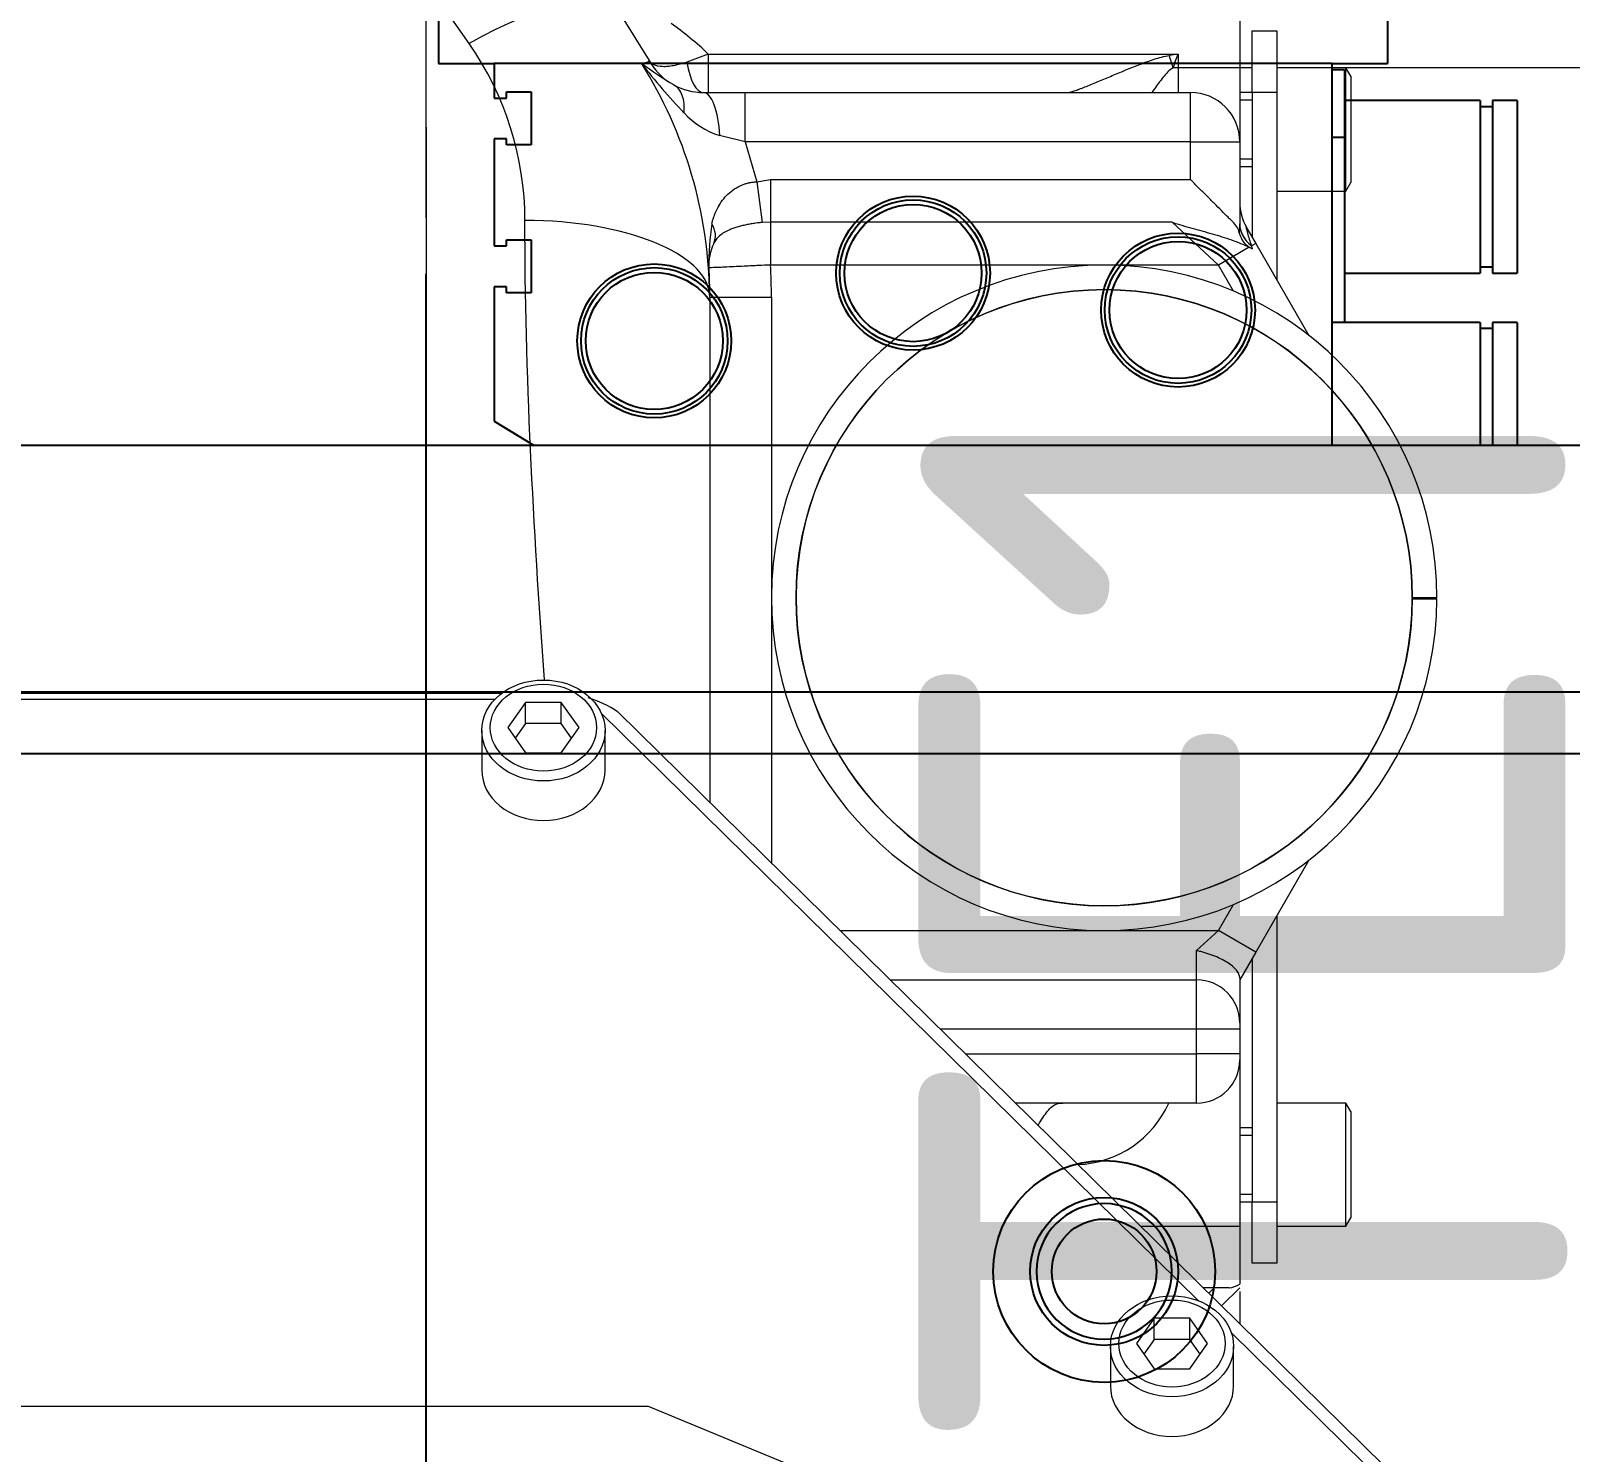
# Model space of a CAD drawing. Header units: millimetres. Extents: x 10462777 to 22643323, y 453826 to 1389191.
# Drawn here: x 11282075.8 to 11282200.7, y 584283.8 to 584399.1 of the extents above; entities that cross this region are included whole.
import ezdxf

# ---------------------------------------------------------------- set-up
doc = ezdxf.new("R2010")
doc.units = ezdxf.units.MM
doc.header["$LTSCALE"] = 200
doc.header["$MEASUREMENT"] = 0
for name, pattern in [('CENTER', [2, 1.25, -0.25, 0.25, -0.25]), ('CENTER2', [1.125, 0.75, -0.125, 0.125, -0.125]), ('PHANTOM', [2.5, 1.25, -0.25, 0.25, -0.25, 0.25, -0.25])]:
    doc.linetypes.add(name, pattern=pattern)
doc.layers.get('0').update_dxf_attribs({"linetype": 'CONTINUOUS'})
for name, color, linetype in [('1', 1, 'CENTER'), ('205', 4, 'CONTINUOUS'), ('DV1_DEFAULT', 7, 'CONTINUOUS')]:
    doc.layers.add(name, color=color, linetype=linetype)
doc.layers.add('LAYOUT', color=8, linetype='CONTINUOUS', lineweight=25)
doc.styles.add('iso-1', font='isocp.shx')

# ---------------------------------------------------------------- blocks, each defined once
blk = doc.blocks.new('r710ic')
at = {"layer": 'DV1_DEFAULT', "color": 7, "linetype": 'Continuous', "lineweight": 0}
for p, q in [((272068.81, 104345.95), (271972.63, 104248.16)), ((272068.36, 104344.05), (272023.01, 104297.95)), ((271920.37, 104326.64), (271920.37, 104307.23)), ((272028.96, 104250.63), (272059.99, 104325.63)), ((271963.37, 104314.63), (271963.37, 104312.63)), ((271963.47, 104312.63), (271963.47, 104314.63)), ((271921.06, 104307.63), (271920.37, 104307.23)), ((271930.37, 104307.23), (271920.37, 104307.23)), ((271920.37, 104307.23), (271920.37, 104301.63)), ((271930.37, 104307.23), (271920.37, 104307.23)), ((271921.06, 104307.63), (271929.68, 104307.63)), ((271930.37, 104307.23), (271929.68, 104307.63)), ((271930.37, 104301.63), (271930.37, 104307.23)), ((272005.06, 104307.63), (272004.37, 104307.23)), ((272014.37, 104307.23), (272004.37, 104307.23)), ((272014.37, 104307.23), (272004.37, 104307.23)), ((272004.37, 104307.23), (272004.37, 104301.63)), ((272005.06, 104307.63), (272013.68, 104307.63)), ((272014.37, 104307.23), (272013.68, 104307.63)), ((272014.37, 104301.63), (272014.37, 104307.23)), ((271934.62, 104299.93), (271942.08, 104304.24)), ((271984.66, 104304.24), (271992.12, 104299.93)), ((271917.37, 104299.63), (271917.37, 104301.63)), ((271917.37, 104301.63), (271922.37, 104301.63)), ((271922.37, 104301.63), (271937.56, 104301.63)), ((271922.37, 104301.63), (271922.37, 104299.63)), ((271989.17, 104301.63), (272012.37, 104301.63)), ((272012.37, 104301.63), (272017.37, 104301.63)), ((272012.37, 104299.63), (272012.37, 104301.63)), ((272017.37, 104301.63), (272017.37, 104299.63)), ((271922.37, 104299.63), (271917.37, 104299.63)), ((271920.37, 104299.63), (271920.37, 104298.63)), ((271922.37, 104299.63), (271922.37, 104298.63)), ((271922.37, 104299.63), (271934.1, 104299.63)), ((271922.98, 104298.63), (271922.98, 104299.63)), ((271927.75, 104298.63), (271927.75, 104299.63)), ((271928.37, 104298.63), (271928.37, 104299.63)), ((271933.3, 104299.16), (271934.62, 104299.93)), ((271934.62, 104299.93), (271934.82, 104299.57)), ((271934.79, 104299.56), (271934.82, 104299.57)), ((271934.82, 104299.57), (271935.06, 104299.63)), ((271935.06, 104299.63), (271934.93, 104299.39)), ((271934.93, 104299.39), (271936.37, 104296.9)), ((271992.12, 104299.93), (271990.37, 104296.9)), ((271992.12, 104299.93), (271994.37, 104298.63)), ((271992.64, 104299.63), (272012.37, 104299.63)), ((272006.37, 104299.63), (272006.37, 104298.63)), ((272006.98, 104298.63), (272006.98, 104299.63)), ((272011.75, 104298.63), (272011.75, 104299.63)), ((272012.37, 104298.63), (272012.37, 104299.63)), ((272017.37, 104299.63), (272012.37, 104299.63)), ((271915.37, 104298.63), (271920.37, 104298.63)), ((271920.37, 104298.63), (271920.37, 104293.63)), ((271920.37, 104298.63), (271926.37, 104298.63)), ((271926.37, 104294.63), (271926.37, 104298.63)), ((271926.37, 104298.63), (271933.03, 104298.63)), ((271933.06, 104298.63), (271933.03, 104298.63)), ((271933.85, 104298.61), (271933.06, 104298.63)), ((271938.49, 104298.12), (271936.37, 104296.9)), ((271990.37, 104296.9), (271988.25, 104298.12)), ((271994.22, 104298.63), (271997.87, 104298.63)), ((271997.87, 104298.63), (271998.37, 104298.63)), ((271998.37, 104298.63), (272000.37, 104298.63)), ((271998.37, 104298.63), (271998.37, 104295.13)), ((272000.37, 104298.63), (272000.87, 104298.63)), ((272000.37, 104298.63), (272000.37, 104295.13)), ((272000.87, 104298.63), (272014.37, 104298.63)), ((272014.37, 104290.59), (272014.37, 104298.63)), ((272014.37, 104298.63), (272019.07, 104298.63)), ((272019.37, 104298.63), (272020.83, 104297.16)), ((272019.37, 104297.76), (272019.37, 104295.68)), ((272019.67, 104298.63), (272022.27, 104298.63)), ((272027.32, 104298.13), (272024.11, 104298.13)), ((271936.37, 104296.9), (271932.9, 104293.15)), ((271936.37, 104296.9), (271936.37, 104260.55)), ((271990.37, 104266.19), (271990.37, 104296.9)), ((271992, 104295.13), (271990.37, 104296.9)), ((272019.8, 104296.11), (272019.37, 104296.56)), ((272020.43, 104295.32), (271972.73, 104246.82)), ((272023.88, 104296.02), (272021.83, 104294.57)), ((272024.74, 104295.41), (272023.55, 104294.57)), ((272025.93, 104294.57), (272023.88, 104296.02)), ((271922.37, 104258.5), (271922.37, 104294.63)), ((271926.37, 104294.63), (271922.37, 104294.63)), ((271926.37, 104294.63), (271926.37, 104258.5)), ((271929.44, 104294.63), (271926.37, 104294.63)), ((271929.44, 104260.55), (271929.44, 104294.63)), ((271994.37, 104295.13), (271992, 104295.13)), ((271998.37, 104295.13), (271994.37, 104295.13)), ((271994.37, 104270.26), (271994.37, 104295.13)), ((272000.37, 104295.13), (271998.37, 104295.13)), ((271998.37, 104295.13), (271998.37, 104274.32)), ((272004.37, 104295.13), (272000.37, 104295.13)), ((272000.37, 104276.36), (272000.37, 104295.13)), ((272004.37, 104295.13), (272004.37, 104280.43)), ((272021.83, 104294.57), (272021.83, 104291.68)), ((272023.55, 104294.57), (272021.83, 104294.57)), ((272023.55, 104294.57), (272023.55, 104291.68)), ((272025.93, 104291.68), (272025.93, 104294.57)), ((271919.26, 104293.63), (271920.37, 104293.63)), ((271919.26, 104255.51), (271919.26, 104293.63)), ((271920.37, 104293.63), (271922.37, 104293.63)), ((271920.37, 104293.63), (271920.37, 104293.23)), ((271932.9, 104293.15), (271932.9, 104260.55)), ((272023.55, 104291.68), (272021.83, 104291.68)), ((272021.83, 104291.68), (272023.88, 104290.24)), ((272023.55, 104291.68), (272024.74, 104290.85)), ((272023.88, 104290.24), (272025.93, 104291.68)), ((272024.11, 104288.13), (272027.32, 104288.13)), ((271922.37, 104284.63), (271922.37, 104284.71)), ((271929.44, 104260.55), (271932.9, 104260.55)), ((271929.61, 104259.45), (271929.44, 104260.55)), ((271932.9, 104260.55), (271932.92, 104259.88)), ((271932.9, 104260.55), (271936.37, 104260.55)), ((271938.98, 104260.63), (271984.9, 104260.63)), ((271938.98, 104255.63), (271938.98, 104260.63)), ((271926.37, 104258.5), (271929.61, 104259.45)), ((271929.61, 104259.45), (271932.92, 104259.88)), ((271922.37, 104255.1), (271922.37, 104258.5)), ((271926.37, 104258.5), (271922.37, 104258.5)), ((271926.37, 104258.5), (271925.87, 104256.43)), ((271919.26, 104255.51), (271919.91, 104253.78)), ((271919.26, 104255.51), (271922.37, 104255.51)), ((271938.37, 104255.62), (271936.59, 104255.55)), ((271936.61, 104255.56), (271938.34, 104255.62)), ((271938.37, 104255.62), (271938.81, 104255.62)), ((271938.98, 104255.63), (271980, 104255.63)), ((271916.04, 104248.39), (271919.77, 104250.71)), ((272028.96, 104038.63), (272028.96, 104250.63)), ((271977.35, 104247.13), (271974.14, 104247.13)), ((271973.91, 104245.02), (271971.86, 104243.57)), ((271974.77, 104244.41), (271973.58, 104243.57)), ((271975.96, 104243.57), (271973.91, 104245.02)), ((271971.86, 104243.57), (271971.86, 104240.68)), ((271973.58, 104243.57), (271971.86, 104243.57)), ((271973.58, 104243.57), (271973.58, 104240.68)), ((271975.96, 104240.68), (271975.96, 104243.57)), ((271973.58, 104240.68), (271971.86, 104240.68)), ((271971.86, 104240.68), (271973.91, 104239.24)), ((271973.58, 104240.68), (271974.77, 104239.85)), ((271973.91, 104239.24), (271975.96, 104240.68)), ((271971.13, 104238.74), (271971.13, 104141.01)), ((271971.62, 104238.19), (271971.62, 104141.57)), ((271974.14, 104237.13), (271977.35, 104237.13)), ((271918.41, 104236.11), (271816.8, 104164.96))]:
    blk.add_line(p, q, dxfattribs=at)
at = {"layer": 'DV1_DEFAULT', "color": 1, "linetype": 'CENTER2', "lineweight": 0}
for p, q in [((274132.55, 104232.63), (269847.55, 104232.63)), ((269950.18, 104232.63), (274235.19, 104232.63))]:
    blk.add_line(p, q, dxfattribs=at)
at = {"layer": 'DV1_DEFAULT', "color": 3, "linetype": 'CENTER2', "lineweight": 0}
blk.add_circle((272041.37, 104232.63), 367.64, dxfattribs=at)
at = {"layer": 'DV1_DEFAULT', "color": 7, "linetype": 'Continuous', "lineweight": 0}
blk.add_circle((271963.37, 104287.63), 25, dxfattribs=at)
for centre, radius, start, end in [((271963.37, 104287.63), 27, 90, 89.7878), ((271963.37, 104287.63), 25, 90, 89.7708), ((271931.3, 104302.63), 4, 270, 300), ((271933.37, 104300.41), 1.86, 284.8734, 335.2928), ((271926.37, 104294.63), 4, 90, 180), ((271997.87, 104295.13), 3.5, 90, 180), ((272000.87, 104295.13), 3.5, 0, 90), ((272016.55, 104297.29), 2.86, 9.4939, 27.9872), ((271857.76, 104121.52), 182.76, 69.9682, 70.3385), ((272323.73, 104355.51), 409.18, 188.6991, 188.8013), ((272000.87, 104285.13), 8.5, 2.5095, 65.6843), ((271938.98, 104215.63), 45, 90, 93.3275), ((271938.98, 104236.75), 27.22, 136.4313, 144.6815), ((271939.18, 104219.62), 36, 90.5792, 122.1957), ((271919.52, 104258.44), 6.66, 312.6203, 342.4747), ((271936.09, 104274.22), 18.67, 260.526, 271.5495), ((271936.37, 104259.55), 4, 244.0649, 273.4032), ((271938.98, 104215.63), 40, 90, 90.9118), ((271917.37, 104255.1), 5, 331.6239, 359.9993), ((271891.74, 104287.23), 46.67, 307.2632, 313.7819), ((271917.37, 104255.1), 5, 298.7058, 327.0665), ((271895.93, 104268.2), 30.11, 323.0397, 329.0817), ((271980, 104243.2), 8.88, 146.1038, 163.2022), ((271932.75, 104215.63), 25, 90, 125)]:
    blk.add_arc(centre, radius, start, end, dxfattribs=at)
for centre, major_axis, ratio, start_param, end_param in [((271933.03, 104302.63), (0, -4), 0.686565, 0, 0.696886), ((271933.06, 104302.63), (-0.01, -4), 0.686238, 0.004699, 0.703102), ((272027.32, 104293.13), (0, 5), 0.819152, 3.141593, 6.283185), ((271920.37, 104292.91), (-3.82, -1.19), 0.076599, 4.688521, 4.953393), ((271926.37, 104255.1), (4, 0), 0.335793, 1.695747, 3.141593), ((271938.98, 104240.63), (0, -15), 0.415319, 3.168507, 4.712389), ((271933.42, 104253.49), (-1.2, -2.46), 0.697342, 3.141593, 3.946903), ((271936.66, 104254.56), (0.059, -0.998), 0.151392, 3.141593, 3.24508), ((271918.37, 104255.1), (4, 0), 0.35784, 5.108482, 6.283185), ((271924.64, 104236.11), (8.6, -12.29), 0.350294, 3.141593, 4.471859), ((271977.35, 104242.13), (0, 5), 0.819152, 3.141593, 6.283185)]:
    blk.add_ellipse(centre, major_axis=major_axis, ratio=ratio, start_param=start_param, end_param=end_param, dxfattribs=at)
for centre, major_axis in [((272024.11, 104293.13), (0, 5)), ((272023.88, 104293.13), (0, -4.31)), ((271974.14, 104242.13), (0, -5)), ((271973.91, 104242.13), (0, -4.31))]:
    blk.add_ellipse(centre, major_axis=major_axis, ratio=0.819152, dxfattribs=at)
for points, knots in [([(271932.9, 104293.15), (271933.07, 104293.67), (271933.23, 104294.21), (271933.53, 104295.29), (271933.68, 104295.84), (271933.99, 104296.92), (271934.15, 104297.45), (271934.51, 104298.46), (271934.71, 104298.95), (271934.93, 104299.39)], [0, 0, 0, 0, 0.25, 0.25, 0.5, 0.5, 0.75, 0.75, 1, 1, 1, 1]), ([(271933.3, 104299.16), (271933.28, 104299.16), (271933.28, 104299.15), (271933.31, 104299.15), (271933.34, 104299.15), (271933.48, 104299.18), (271933.62, 104299.21), (271933.93, 104299.3), (271934.1, 104299.34), (271934.44, 104299.45), (271934.62, 104299.5), (271934.79, 104299.56)], [0, 0, 0, 0, 0.125, 0.125, 0.25, 0.25, 0.5, 0.5, 0.75, 0.75, 1, 1, 1, 1]), ([(271933.85, 104298.61), (271933.69, 104298.59), (271933.54, 104298.54), (271933.24, 104298.38), (271933.09, 104298.27), (271932.89, 104298.08), (271932.82, 104298), (271932.66, 104297.85), (271932.58, 104297.77), (271932.33, 104297.52), (271932.15, 104297.34), (271931.77, 104296.96), (271931.57, 104296.76), (271931.16, 104296.35), (271930.95, 104296.14), (271930.53, 104295.71), (271930.31, 104295.5), (271929.99, 104295.18), (271929.88, 104295.07), (271929.66, 104294.85), (271929.55, 104294.74), (271929.44, 104294.63)], [0, 0, 0, 0, 0.125, 0.125, 0.25, 0.25, 0.3125, 0.3125, 0.375, 0.375, 0.5, 0.5, 0.625, 0.625, 0.75, 0.75, 0.875, 0.875, 0.9375, 0.9375, 1, 1, 1, 1]), ([(271994.22, 104298.63), (271994.12, 104298.63), (271994.02, 104298.61), (271993.81, 104298.52), (271993.7, 104298.45), (271993.49, 104298.27), (271993.38, 104298.16), (271993.16, 104297.9), (271993.05, 104297.75), (271992.85, 104297.43), (271992.75, 104297.25), (271992.56, 104296.86), (271992.47, 104296.66), (271992.31, 104296.24), (271992.24, 104296.02), (271992.14, 104295.69), (271992.11, 104295.58), (271992.05, 104295.35), (271992.03, 104295.24), (271992, 104295.13)], [0, 0, 0, 0, 0.125, 0.125, 0.25, 0.25, 0.375, 0.375, 0.5, 0.5, 0.625, 0.625, 0.75, 0.75, 0.875, 0.875, 0.9375, 0.9375, 1, 1, 1, 1]), ([(271922.37, 104284.71), (271922.37, 104284.77), (271922.35, 104284.85), (271922.3, 104285.05), (271922.26, 104285.17), (271922.17, 104285.43), (271922.12, 104285.57), (271922, 104285.87), (271921.94, 104286.03), (271921.75, 104286.51), (271921.61, 104286.85), (271921.32, 104287.55), (271921.16, 104287.91), (271920.7, 104289.01), (271920.39, 104289.75), (271919.94, 104290.9), (271919.8, 104291.29), (271919.54, 104292.09), (271919.43, 104292.49), (271919.37, 104292.91)], [0, 0, 0, 0, 0.0625, 0.0625, 0.125, 0.125, 0.1875, 0.1875, 0.25, 0.25, 0.375, 0.375, 0.5, 0.5, 0.75, 0.75, 0.875, 0.875, 1, 1, 1, 1]), ([(271920.37, 104293.23), (271920.47, 104293.05), (271920.59, 104292.91), (271920.87, 104292.64), (271921.01, 104292.52), (271921.46, 104292.15), (271921.77, 104291.93), (271922.17, 104291.65), (271922.27, 104291.57), (271922.38, 104291.51)], [0, 0, 0, 0, 0.0625, 0.0625, 0.125, 0.125, 0.25, 0.25, 0.2915215, 0.2915215, 0.2915215, 0.2915215]), ([(272006.16, 104282.28), (272006.15, 104282.29), (272006.14, 104282.29), (272005.91, 104282.42), (272005.71, 104282.55), (272005.34, 104282.79), (272005.17, 104282.92), (272004.87, 104283.16), (272004.75, 104283.28), (272004.55, 104283.53), (272004.48, 104283.65), (272004.39, 104283.94), (272004.37, 104284.09), (272004.37, 104284.28)], [0.369158, 0.369158, 0.369158, 0.369158, 0.375, 0.375, 0.5, 0.5, 0.625, 0.625, 0.75, 0.75, 0.875, 0.875, 1, 1, 1, 1]), ([(271936.37, 104260.55), (271936.38, 104260.22), (271936.4, 104259.9), (271936.42, 104259.42), (271936.43, 104259.26), (271936.44, 104258.95), (271936.45, 104258.79), (271936.47, 104258.34), (271936.49, 104258.05), (271936.51, 104257.51), (271936.52, 104257.25), (271936.55, 104256.79), (271936.56, 104256.58), (271936.57, 104256.22), (271936.58, 104256.06), (271936.59, 104255.82), (271936.6, 104255.72), (271936.6, 104255.59), (271936.61, 104255.56), (271936.61, 104255.56)], [0, 0, 0, 0, 0.125, 0.125, 0.1875, 0.1875, 0.25, 0.25, 0.375, 0.375, 0.5, 0.5, 0.625, 0.625, 0.75, 0.75, 0.875, 0.875, 1, 1, 1, 1]), ([(271933.01, 104255.8), (271932.93, 104255.82), (271932.76, 104255.86), (271932.52, 104255.94), (271932.29, 104256.02), (271932.06, 104256.12), (271931.71, 104256.28), (271931.26, 104256.54), (271930.73, 104256.96), (271930.28, 104257.47), (271930, 104257.96), (271929.83, 104258.35), (271929.74, 104258.61), (271929.68, 104258.89), (271929.63, 104259.17), (271929.62, 104259.36), (271929.61, 104259.45)], [0, 0, 0, 0, 0.051345, 0.102232, 0.152711, 0.202832, 0.25264, 0.385696, 0.510523, 0.639146, 0.76197, 0.810029, 0.857561, 0.904858, 0.952231, 1, 1, 1, 1]), ([(271932.92, 104259.88), (271932.92, 104259.81), (271932.94, 104259.68), (271932.96, 104259.47), (271932.99, 104259.27), (271933.02, 104259.07), (271933.06, 104258.87), (271933.09, 104258.67), (271933.13, 104258.48), (271933.18, 104258.29), (271933.22, 104258.11), (271933.27, 104257.92), (271933.32, 104257.75), (271933.38, 104257.58), (271933.44, 104257.41), (271933.55, 104257.14), (271933.72, 104256.79), (271933.94, 104256.48), (271934.13, 104256.28), (271934.29, 104256.15), (271934.45, 104256.04), (271934.56, 104255.98), (271934.62, 104255.95)], [0, 0, 0, 0, 0.037203, 0.074466, 0.111966, 0.149829, 0.187678, 0.225504, 0.263455, 0.301666, 0.340262, 0.379201, 0.418132, 0.457142, 0.49633, 0.535789, 0.660165, 0.780981, 0.838866, 0.894613, 0.948306, 1, 1, 1, 1]), ([(271938.34, 104255.62), (271938.34, 104255.62), (271938.32, 104255.62), (271938.3, 104255.62), (271938.32, 104255.62), (271938.34, 104255.62), (271938.36, 104255.62), (271938.37, 104255.62)], [0, 0, 0, 0, 0.201446, 0.344241, 0.496483, 0.703595, 1, 1, 1, 1]), ([(271919.91, 104253.78), (271920.04, 104253.39), (271920.13, 104253.03), (271920.23, 104252.53), (271920.25, 104252.37), (271920.28, 104252.07), (271920.28, 104251.92), (271920.27, 104251.53), (271920.22, 104251.3), (271920.09, 104251.03), (271920.04, 104250.95), (271919.95, 104250.85), (271919.92, 104250.82), (271919.85, 104250.76), (271919.81, 104250.73), (271919.77, 104250.71)], [0, 0, 0, 0, 0.25, 0.25, 0.375, 0.375, 0.5, 0.5, 0.75, 0.75, 0.875, 0.875, 0.9375, 0.9375, 1, 1, 1, 1]), ([(271924.03, 104253.54), (271923.49, 104253.59), (271923.01, 104253.54), (271922.22, 104253.26), (271921.93, 104253.03), (271921.77, 104252.72)], [0, 0, 0, 0, 0.5, 0.5, 1, 1, 1, 1]), ([(271920, 104250.09), (271919.97, 104250.33), (271919.93, 104250.49), (271919.88, 104250.65), (271919.86, 104250.68), (271919.82, 104250.71), (271919.81, 104250.72), (271919.8, 104250.72), (271919.79, 104250.72), (271919.78, 104250.72), (271919.78, 104250.72), (271919.77, 104250.71)], [0, 0, 0, 0, 0.5, 0.5, 0.75, 0.75, 0.875, 0.875, 0.9375, 0.9375, 1, 1, 1, 1])]:
    blk.add_open_spline(points, degree=3, knots=knots, dxfattribs=at)
blk.add_open_spline([(271970.03, 104242.21), (271957.61, 104241.33), (271945.18, 104240.63), (271932.75, 104240.63)], degree=3, dxfattribs=at)
at = {"layer": 'LAYOUT', "color": 3}
blk.add_circle((272041.37, 104232.63), 2050.12, dxfattribs=at)
blk = doc.blocks.new('A$C7DA30AB0')
at = {"layer": 'LAYOUT', "color": 6, "linetype": 'PHANTOM'}
blk.add_circle((3030.45, 3025.99, 0), 2693.02, dxfattribs=at)

msp = doc.modelspace()

# ---------------------------------------------------------------- linework, layer by layer
at = {"layer": '1', "color": 23, "linetype": 'CENTER'}
msp.add_line((11282107.87228, 579329.36568, 0), (11282107.87228, 587294.33381, 0), dxfattribs=at)
at = {"layer": '205', "color": 252, "linetype": 'Continuous'}
for p, q in [((11282108.8723, 584430.43813, 0), (11282108.8723, 584396.43765, 0)), ((11282185.87339, 584430.43813, 0), (11282185.87339, 584396.43765, 0)), ((11282108.8723, 584396.43765, 0), (11282113.37236, 584396.43765, 0)), ((11282113.37236, 584396.43765, 0), (11282113.37236, 584393.63761, 0)), ((11282181.37333, 584396.43765, 0), (11282113.37236, 584396.43765, 0)), ((11282181.37333, 584396.43765, 0), (11282113.37236, 584396.43765, 0)), ((11282113.37236, 584396.43765, 0), (11282113.37236, 584393.63761, 0)), ((11282181.37333, 584396.43765, 0), (11282185.87339, 584396.43765, 0)), ((11282181.37333, 584365.43757, 0), (11282181.37333, 584396.43765, 0)), ((11282181.37333, 584365.43757, 0), (11282181.37333, 584396.43765, 0)), ((11282182.37334, 584395.93764, 0), (11282181.37333, 584395.93764, 0)), ((11282182.37334, 584395.93764, 0), (11282181.37333, 584395.93764, 0)), ((11282182.37334, 584395.93764, 0), (11282182.37334, 584390.43757, 0)), ((11282182.37334, 584395.93764, 0), (11282182.37334, 584390.43757, 0)), ((11282114.37238, 584393.63761, 0), (11282114.37238, 584394.13762, 0)), ((11282114.37238, 584394.13762, 0), (11282116.3724, 584394.13762, 0)), ((11282114.37238, 584394.13762, 0), (11282116.3724, 584394.13762, 0)), ((11282114.37238, 584393.63761, 0), (11282114.37238, 584394.13762, 0)), ((11282116.3724, 584394.13762, 0), (11282116.3724, 584389.83756, 0)), ((11282116.3724, 584394.13762, 0), (11282116.3724, 584389.83756, 0)), ((11282113.37236, 584393.63761, 0), (11282114.37238, 584393.63761, 0)), ((11282113.37236, 584393.63761, 0), (11282114.37238, 584393.63761, 0)), ((11282193.3735, 584393.43761, 0), (11282182.37334, 584393.43761, 0)), ((11282193.3735, 584393.43761, 0), (11282182.37334, 584393.43761, 0)), ((11282193.3735, 584393.43761, 0), (11282193.3735, 584379.43741, 0)), ((11282193.3735, 584393.43761, 0), (11282193.3735, 584379.43741, 0)), ((11282194.37351, 584392.9376, 0), (11282193.3735, 584392.9376, 0)), ((11282194.37351, 584392.9376, 0), (11282193.3735, 584392.9376, 0)), ((11282196.37354, 584393.43761, 0), (11282194.37351, 584393.43761, 0)), ((11282196.37354, 584393.43761, 0), (11282194.37351, 584393.43761, 0)), ((11282194.37351, 584393.43761, 0), (11282194.37351, 584379.43741, 0)), ((11282194.37351, 584393.43761, 0), (11282194.37351, 584379.43741, 0)), ((11282196.37354, 584393.43761, 0), (11282196.37354, 584379.43741, 0)), ((11282196.37354, 584393.43761, 0), (11282196.37354, 584379.43741, 0)), ((11282182.37334, 584390.43757, 0), (11282181.37333, 584390.43757, 0)), ((11282182.37334, 584390.43757, 0), (11282181.37333, 584390.43757, 0)), ((11282182.37334, 584390.43757, 0), (11282182.37334, 584375.43735, 0)), ((11282182.37334, 584390.43757, 0), (11282182.37334, 584375.43735, 0)), ((11282114.37238, 584390.33756, 0), (11282113.37236, 584390.33756, 0)), ((11282113.37236, 584390.33756, 0), (11282113.37236, 584381.63744, 0)), ((11282113.37236, 584390.33756, 0), (11282113.37236, 584381.63744, 0)), ((11282114.37238, 584390.33756, 0), (11282113.37236, 584390.33756, 0)), ((11282114.37238, 584389.83756, 0), (11282114.37238, 584390.33756, 0)), ((11282114.37238, 584389.83756, 0), (11282114.37238, 584390.33756, 0)), ((11282116.3724, 584389.83756, 0), (11282114.37238, 584389.83756, 0)), ((11282116.3724, 584389.83756, 0), (11282114.37238, 584389.83756, 0)), ((11282113.37236, 584381.63744, 0), (11282114.37238, 584381.63744, 0)), ((11282113.37236, 584381.63744, 0), (11282114.37238, 584381.63744, 0)), ((11282114.37238, 584381.63744, 0), (11282114.37238, 584382.13745, 0)), ((11282114.37238, 584382.13745, 0), (11282116.3724, 584382.13745, 0)), ((11282114.37238, 584382.13745, 0), (11282116.3724, 584382.13745, 0)), ((11282114.37238, 584381.63744, 0), (11282114.37238, 584382.13745, 0)), ((11282116.3724, 584382.13745, 0), (11282116.3724, 584377.83739, 0)), ((11282116.3724, 584382.13745, 0), (11282116.3724, 584377.83739, 0)), ((11282182.37334, 584379.43741, 0), (11282193.3735, 584379.43741, 0)), ((11282182.37334, 584379.43741, 0), (11282193.3735, 584379.43741, 0)), ((11282193.3735, 584379.93742, 0), (11282194.37351, 584379.93742, 0)), ((11282193.3735, 584379.93742, 0), (11282194.37351, 584379.93742, 0)), ((11282194.37351, 584379.43741, 0), (11282196.37354, 584379.43741, 0)), ((11282194.37351, 584379.43741, 0), (11282196.37354, 584379.43741, 0)), ((11282113.37236, 584378.33739, 0), (11282113.37236, 584367.43724, 0)), ((11282114.37238, 584378.33739, 0), (11282113.37236, 584378.33739, 0)), ((11282114.37238, 584378.33739, 0), (11282113.37236, 584378.33739, 0)), ((11282113.37236, 584378.33739, 0), (11282113.37236, 584367.43724, 0)), ((11282114.37238, 584377.83739, 0), (11282114.37238, 584378.33739, 0)), ((11282114.37238, 584377.83739, 0), (11282114.37238, 584378.33739, 0)), ((11282116.3724, 584377.83739, 0), (11282114.37238, 584377.83739, 0)), ((11282116.3724, 584377.83739, 0), (11282114.37238, 584377.83739, 0)), ((11282182.37334, 584375.43735, 0), (11282181.37333, 584375.43735, 0)), ((11282182.37334, 584375.43735, 0), (11282181.37333, 584375.43735, 0)), ((11282193.3735, 584375.43735, 0), (11282182.37334, 584375.43735, 0)), ((11282193.3735, 584375.43735, 0), (11282182.37334, 584375.43735, 0)), ((11282193.3735, 584375.43735, 0), (11282193.3735, 584365.43687, 0)), ((11282193.3735, 584375.43735, 0), (11282193.3735, 584365.43687, 0)), ((11282196.37354, 584375.43735, 0), (11282194.37351, 584375.43735, 0)), ((11282196.37354, 584375.43735, 0), (11282194.37351, 584375.43735, 0)), ((11282194.37351, 584375.43735, 0), (11282194.37351, 584365.43687, 0)), ((11282194.37351, 584375.43735, 0), (11282194.37351, 584365.43687, 0)), ((11282196.37354, 584375.43735, 0), (11282196.37354, 584365.43687, 0)), ((11282196.37354, 584375.43735, 0), (11282196.37354, 584365.43687, 0)), ((11282194.37351, 584374.93735, 0), (11282193.3735, 584374.93735, 0)), ((11282194.37351, 584374.93735, 0), (11282193.3735, 584374.93735, 0)), ((11282113.37236, 584367.43724, 0), (11282116.62241, 584365.43721, 0)), ((11282113.37236, 584367.43724, 0), (11282116.62241, 584365.43721, 0)), ((11282290.37488, 584365.43721, 0), (11281930.36976, 584365.43721, 0)), ((11282220.37388, 584345.43693, 0), (11282017.06099, 584345.43693, 0)), ((11282220.36763, 584340.43686, 0), (11282026.71488, 584340.43686, 0))]:
    msp.add_line(p, q, dxfattribs=at)
for centre, radius in [((11282147.37285, 584379.43741, 0), 6.24378), ((11282147.37285, 584379.43741, 0), 6.24378), ((11282147.37285, 584379.43741, 0), 5.94376), ((11282147.37285, 584379.43741, 0), 5.94376), ((11282147.37285, 584379.43741, 0), 5.56268), ((11282147.37285, 584379.43741, 0), 5.56268), ((11282168.87315, 584376.43737, 0), 6.24378), ((11282168.87315, 584376.43737, 0), 6.24378), ((11282168.87315, 584376.43737, 0), 5.94376), ((11282168.87315, 584376.43737, 0), 5.94376), ((11282168.87315, 584376.43737, 0), 5.56268), ((11282168.87315, 584376.43737, 0), 5.56268), ((11282126.37255, 584373.93733, 0), 6.24378), ((11282126.37255, 584373.93733, 0), 6.24378), ((11282126.37255, 584373.93733, 0), 5.94376), ((11282126.37255, 584373.93733, 0), 5.94376), ((11282126.37255, 584373.93733, 0), 5.56268), ((11282126.37255, 584373.93733, 0), 5.56268), ((11282162.87307, 584298.43626, 0), 9.00013), ((11282162.87307, 584298.43626, 0), 6.00009), ((11282162.87307, 584298.43626, 0), 4.25006)]:
    msp.add_circle(centre, radius, dxfattribs=at)
at = {"layer": '205', "color": 252, "linetype": 'Continuous', "extrusion": (0, 0, -1)}
msp.add_circle((-11282162.87307, 584298.43626, 0), 5.50008, dxfattribs=at)

# ---------------------------------------------------------------- block references
at = {"ltscale": 10}
msp.add_blockref('A$C7DA30AB0', (11276684.40366, 580408.4363, 0), dxfattribs=at)
at = {"layer": 'LAYOUT', "color": 2, "rotation": 270}
msp.add_blockref('r710ic', (11177875.24796, 856316.46559, 0), dxfattribs=at)

# ---------------------------------------------------------------- texts
at = {"layer": '1', "color": 23, "linetype": 'Continuous', "insert": (11282200.57217, 584073.80807, 0), "char_height": 52.5007457, "attachment_point": 7, "rotation": 90, "line_spacing_factor": 0.963855, "style": 'iso-1'}
msp.add_mtext('\\W00.955;ORDINATE1 ', dxfattribs=at)

doc.saveas('drawing.dxf')
